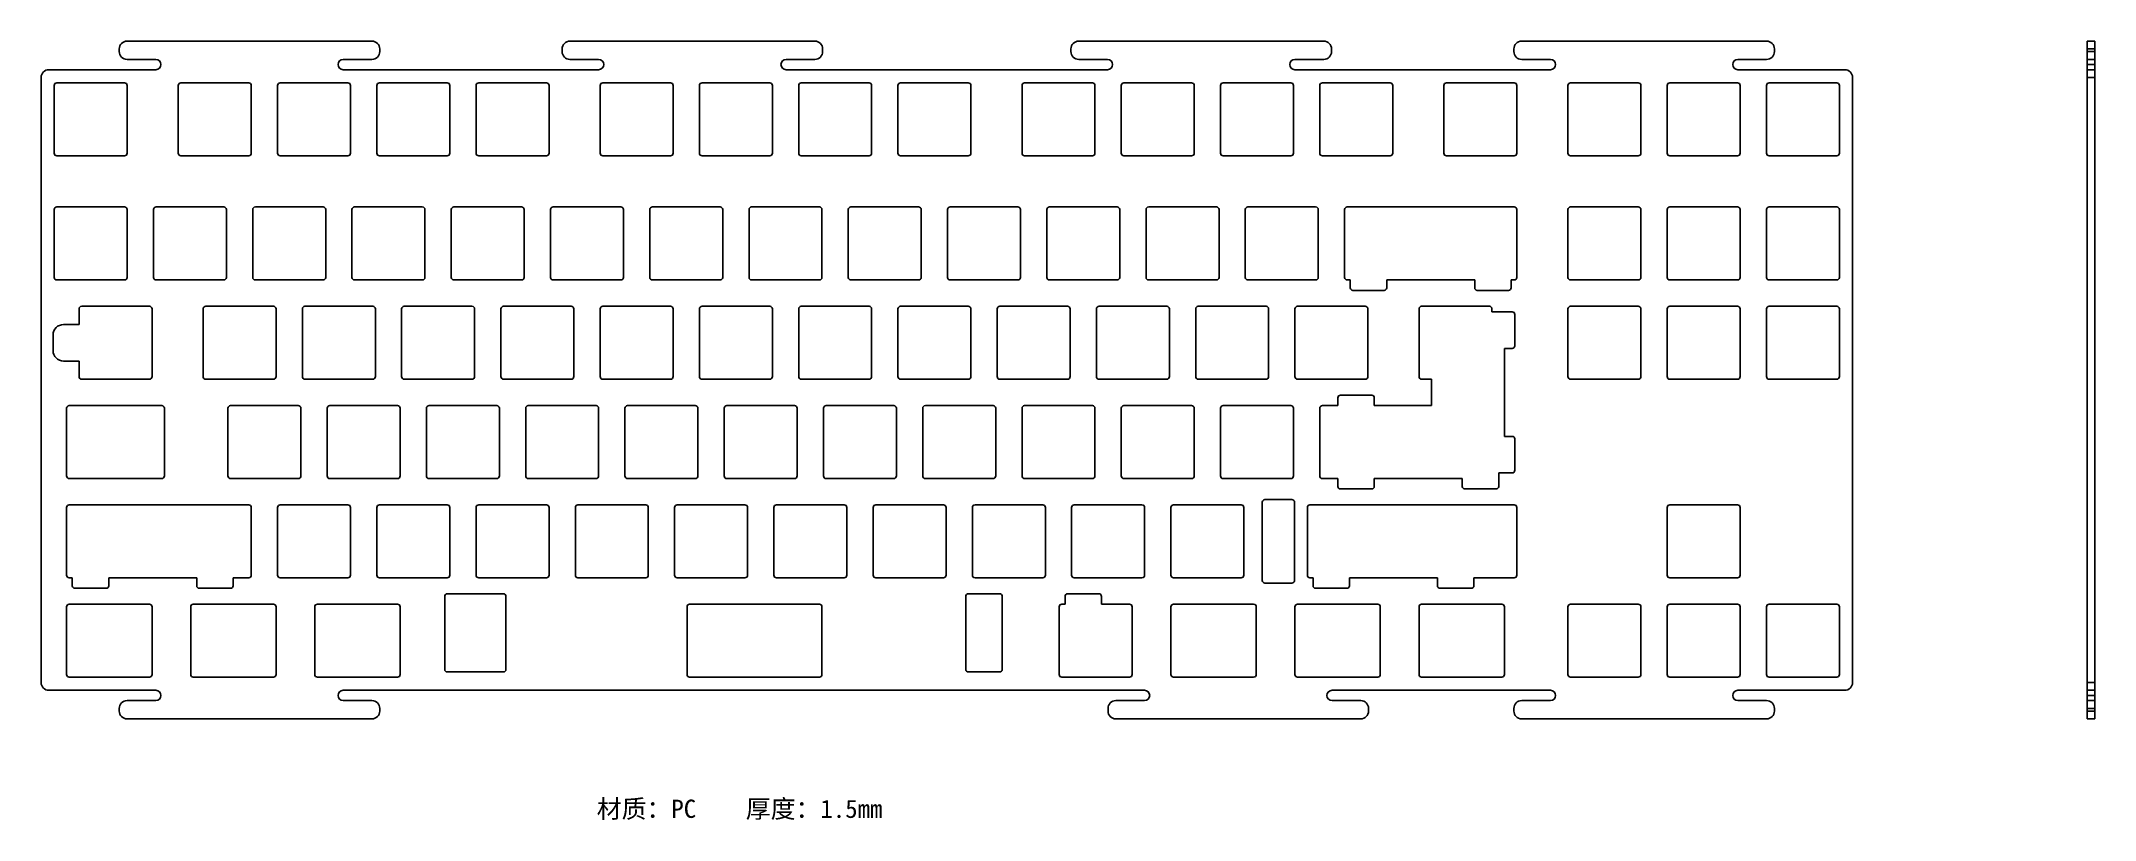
# Model space of a CAD drawing. Header units: millimetres. Extents: x 295 to 689, y 436 to 586.
import ezdxf

# ---------------------------------------------------------------- set-up
doc = ezdxf.new("R2010")
doc.units = ezdxf.units.MM

msp = doc.modelspace()

# ---------------------------------------------------------------- linework, layer by layer
at = {"color": 7, "linetype": 'Continuous', "lineweight": 25}
for p, q in [((310.04, 584.21), (310.04, 583.71)), ((358.54, 585.71), (311.54, 585.71)), ((360.04, 583.71), (360.04, 584.21)), ((395.04, 584.21), (395.04, 583.71)), ((443.54, 585.71), (396.54, 585.71)), ((445.04, 583.71), (445.04, 584.21)), ((492.7, 584.21), (492.7, 583.71)), ((541.2, 585.71), (494.2, 585.71)), ((542.7, 583.71), (542.7, 584.21)), ((577.7, 584.21), (577.7, 583.71)), ((626.2, 585.71), (579.2, 585.71)), ((627.7, 583.71), (627.7, 584.21)), ((687.72, 585.71), (689.22, 585.71)), ((687.72, 584.21), (687.72, 585.71)), ((689.22, 584.21), (687.72, 584.21)), ((687.72, 583.71), (687.72, 584.21)), ((687.72, 583.71), (689.22, 583.71)), ((687.72, 582.21), (687.72, 583.71)), ((689.22, 585.71), (689.22, 584.21)), ((689.22, 583.71), (689.22, 584.21)), ((689.22, 583.71), (689.22, 582.21)), ((317.05, 580.23), (296.54, 580.23)), ((317.05, 582.21), (311.54, 582.21)), ((358.54, 582.21), (353.03, 582.21)), ((402.05, 580.23), (353.03, 580.23)), ((402.05, 582.21), (396.54, 582.21)), ((443.54, 582.21), (438.03, 582.21)), ((499.71, 580.23), (438.03, 580.23)), ((499.71, 582.21), (494.2, 582.21)), ((541.2, 582.21), (535.69, 582.21)), ((584.71, 580.23), (535.69, 580.23)), ((584.71, 582.21), (579.2, 582.21)), ((626.2, 582.21), (620.69, 582.21)), ((641.2, 580.23), (620.69, 580.23)), ((689.22, 582.21), (687.72, 582.21)), ((687.72, 581.22), (687.72, 582.21)), ((689.22, 581.22), (687.72, 581.22)), ((687.72, 580.23), (687.72, 581.22)), ((687.72, 580.23), (689.22, 580.23)), ((687.72, 578.73), (687.72, 580.23)), ((689.22, 582.21), (689.22, 581.22)), ((689.22, 581.22), (689.22, 580.23)), ((689.22, 580.23), (689.22, 578.73)), ((295.04, 578.73), (295.04, 462.67)), ((297.56, 577.21), (297.56, 564.21)), ((311.06, 577.71), (298.06, 577.71)), ((311.56, 564.21), (311.56, 577.21)), ((321.38, 577.21), (321.38, 564.21)), ((334.88, 577.71), (321.88, 577.71)), ((335.38, 564.21), (335.38, 577.21)), ((340.43, 577.21), (340.43, 564.21)), ((353.93, 577.71), (340.93, 577.71)), ((354.43, 564.21), (354.43, 577.21)), ((359.48, 577.21), (359.48, 564.21)), ((372.98, 577.71), (359.98, 577.71)), ((373.48, 564.21), (373.48, 577.21)), ((378.53, 577.21), (378.53, 564.21)), ((392.03, 577.71), (379.03, 577.71)), ((392.53, 564.21), (392.53, 577.21)), ((402.34, 577.21), (402.34, 564.21)), ((415.84, 577.71), (402.84, 577.71)), ((416.34, 564.21), (416.34, 577.21)), ((421.39, 577.21), (421.39, 564.21)), ((434.89, 577.71), (421.89, 577.71)), ((435.39, 564.21), (435.39, 577.21)), ((440.44, 577.21), (440.44, 564.21)), ((453.94, 577.71), (440.94, 577.71)), ((454.44, 564.21), (454.44, 577.21)), ((459.49, 577.21), (459.49, 564.21)), ((472.99, 577.71), (459.99, 577.71)), ((473.49, 564.21), (473.49, 577.21)), ((483.3, 577.21), (483.3, 564.21)), ((496.8, 577.71), (483.8, 577.71)), ((497.3, 564.21), (497.3, 577.21)), ((502.35, 577.21), (502.35, 564.21)), ((515.85, 577.71), (502.85, 577.71)), ((516.35, 564.21), (516.35, 577.21)), ((521.4, 577.21), (521.4, 564.21)), ((534.9, 577.71), (521.9, 577.71)), ((535.4, 564.21), (535.4, 577.21)), ((540.45, 577.21), (540.45, 564.21)), ((553.95, 577.71), (540.95, 577.71)), ((554.45, 564.21), (554.45, 577.21)), ((564.26, 577.21), (564.26, 564.21)), ((577.76, 577.71), (564.76, 577.71)), ((578.26, 564.21), (578.26, 577.21)), ((588.08, 577.21), (588.08, 564.21)), ((601.58, 577.71), (588.58, 577.71)), ((602.08, 564.21), (602.08, 577.21)), ((607.13, 577.21), (607.13, 564.21)), ((620.63, 577.71), (607.63, 577.71)), ((621.13, 564.21), (621.13, 577.21)), ((626.18, 577.21), (626.18, 564.21)), ((639.68, 577.71), (626.68, 577.71)), ((640.18, 564.21), (640.18, 577.21)), ((642.7, 462.67), (642.7, 578.73)), ((689.22, 578.73), (687.72, 578.73)), ((687.72, 462.67), (687.72, 578.73)), ((689.22, 462.67), (689.22, 578.73)), ((298.06, 563.71), (311.06, 563.71)), ((321.88, 563.71), (334.88, 563.71)), ((340.93, 563.71), (353.93, 563.71)), ((359.98, 563.71), (372.98, 563.71)), ((379.03, 563.71), (392.03, 563.71)), ((402.84, 563.71), (415.84, 563.71)), ((421.89, 563.71), (434.89, 563.71)), ((440.94, 563.71), (453.94, 563.71)), ((459.99, 563.71), (472.99, 563.71)), ((483.8, 563.71), (496.8, 563.71)), ((502.85, 563.71), (515.85, 563.71)), ((521.9, 563.71), (534.9, 563.71)), ((540.95, 563.71), (553.95, 563.71)), ((564.76, 563.71), (577.76, 563.71)), ((588.58, 563.71), (601.58, 563.71)), ((607.63, 563.71), (620.63, 563.71)), ((626.68, 563.71), (639.68, 563.71)), ((297.56, 553.39), (297.56, 540.39)), ((311.06, 553.89), (298.06, 553.89)), ((311.56, 540.39), (311.56, 553.39)), ((316.61, 553.39), (316.61, 540.39)), ((330.11, 553.89), (317.11, 553.89)), ((330.61, 540.39), (330.61, 553.39)), ((335.66, 553.39), (335.66, 540.39)), ((349.16, 553.89), (336.16, 553.89)), ((349.66, 540.39), (349.66, 553.39)), ((354.71, 553.39), (354.71, 540.39)), ((368.21, 553.89), (355.21, 553.89)), ((368.71, 540.39), (368.71, 553.39)), ((373.76, 553.39), (373.76, 540.39)), ((387.26, 553.89), (374.26, 553.89)), ((387.76, 540.39), (387.76, 553.39)), ((392.81, 553.39), (392.81, 540.39)), ((406.31, 553.89), (393.31, 553.89)), ((406.81, 540.39), (406.81, 553.39)), ((411.86, 553.39), (411.86, 540.39)), ((425.36, 553.89), (412.36, 553.89)), ((425.86, 540.39), (425.86, 553.39)), ((430.91, 553.39), (430.91, 540.39)), ((444.41, 553.89), (431.41, 553.89)), ((444.91, 540.39), (444.91, 553.39)), ((449.96, 553.39), (449.96, 540.39)), ((463.46, 553.89), (450.46, 553.89)), ((463.96, 540.39), (463.96, 553.39)), ((469.01, 553.39), (469.01, 540.39)), ((482.51, 553.89), (469.51, 553.89)), ((483.01, 540.39), (483.01, 553.39)), ((488.06, 553.39), (488.06, 540.39)), ((501.56, 553.89), (488.56, 553.89)), ((502.06, 540.39), (502.06, 553.39)), ((507.11, 553.39), (507.11, 540.39)), ((520.61, 553.89), (507.61, 553.89)), ((521.11, 540.39), (521.11, 553.39)), ((526.16, 553.39), (526.16, 540.39)), ((539.66, 553.89), (526.66, 553.89)), ((540.16, 540.39), (540.16, 553.39)), ((545.21, 553.39), (545.21, 540.39)), ((577.76, 553.89), (545.71, 553.89)), ((578.26, 540.39), (578.26, 553.39)), ((588.08, 553.39), (588.08, 540.39)), ((601.58, 553.89), (588.58, 553.89)), ((602.08, 540.39), (602.08, 553.39)), ((607.13, 553.39), (607.13, 540.39)), ((620.63, 553.89), (607.63, 553.89)), ((621.13, 540.39), (621.13, 553.39)), ((626.18, 553.39), (626.18, 540.39)), ((639.68, 553.89), (626.68, 553.89)), ((640.18, 540.39), (640.18, 553.39)), ((298.06, 539.89), (311.06, 539.89)), ((317.11, 539.89), (330.11, 539.89)), ((336.16, 539.89), (349.16, 539.89)), ((355.21, 539.89), (368.21, 539.89)), ((374.26, 539.89), (387.26, 539.89)), ((393.31, 539.89), (406.31, 539.89)), ((412.36, 539.89), (425.36, 539.89)), ((431.41, 539.89), (444.41, 539.89)), ((450.46, 539.89), (463.46, 539.89)), ((469.51, 539.89), (482.51, 539.89)), ((488.56, 539.89), (501.56, 539.89)), ((507.61, 539.89), (520.61, 539.89)), ((526.66, 539.89), (539.66, 539.89)), ((545.71, 539.89), (546.3, 539.89)), ((546.3, 539.89), (546.3, 538.39)), ((546.8, 537.89), (552.8, 537.89)), ((553.3, 538.39), (553.3, 539.89)), ((553.3, 539.89), (570.18, 539.89)), ((570.18, 539.89), (570.18, 538.39)), ((570.68, 537.89), (576.68, 537.89)), ((577.18, 538.39), (577.18, 539.89)), ((577.18, 539.89), (577.76, 539.89)), ((588.58, 539.89), (601.58, 539.89)), ((607.63, 539.89), (620.63, 539.89)), ((626.68, 539.89), (639.68, 539.89)), ((302.33, 534.34), (302.33, 531.34)), ((315.83, 534.84), (302.83, 534.84)), ((316.33, 521.34), (316.33, 534.34)), ((326.14, 534.34), (326.14, 521.34)), ((339.64, 534.84), (326.64, 534.84)), ((340.14, 521.34), (340.14, 534.34)), ((345.19, 534.34), (345.19, 521.34)), ((358.69, 534.84), (345.69, 534.84)), ((359.19, 521.34), (359.19, 534.34)), ((364.24, 534.34), (364.24, 521.34)), ((377.74, 534.84), (364.74, 534.84)), ((378.24, 521.34), (378.24, 534.34)), ((383.29, 534.34), (383.29, 521.34)), ((396.79, 534.84), (383.79, 534.84)), ((397.29, 521.34), (397.29, 534.34)), ((402.34, 534.34), (402.34, 521.34)), ((415.84, 534.84), (402.84, 534.84)), ((416.34, 521.34), (416.34, 534.34)), ((421.39, 534.34), (421.39, 521.34)), ((434.89, 534.84), (421.89, 534.84)), ((435.39, 521.34), (435.39, 534.34)), ((440.44, 534.34), (440.44, 521.34)), ((453.94, 534.84), (440.94, 534.84)), ((454.44, 521.34), (454.44, 534.34)), ((459.49, 534.34), (459.49, 521.34)), ((472.99, 534.84), (459.99, 534.84)), ((473.49, 521.34), (473.49, 534.34)), ((478.54, 534.34), (478.54, 521.34)), ((492.04, 534.84), (479.04, 534.84)), ((492.54, 521.34), (492.54, 534.34)), ((497.59, 534.34), (497.59, 521.34)), ((511.09, 534.84), (498.09, 534.84)), ((511.59, 521.34), (511.59, 534.34)), ((516.64, 534.34), (516.64, 521.34)), ((530.14, 534.84), (517.14, 534.84)), ((530.64, 521.34), (530.64, 534.34)), ((535.69, 534.34), (535.69, 521.34)), ((549.19, 534.84), (536.19, 534.84)), ((549.69, 521.34), (549.69, 534.34)), ((559.5, 534.34), (559.5, 521.34)), ((573, 534.84), (560, 534.84)), ((573.5, 533.76), (573.5, 534.34)), ((577.38, 533.76), (573.5, 533.76)), ((577.88, 527.26), (577.88, 533.26)), ((588.08, 534.34), (588.08, 521.34)), ((601.58, 534.84), (588.58, 534.84)), ((602.08, 521.34), (602.08, 534.34)), ((607.13, 534.34), (607.13, 521.34)), ((620.63, 534.84), (607.63, 534.84)), ((621.13, 521.34), (621.13, 534.34)), ((626.18, 534.34), (626.18, 521.34)), ((639.68, 534.84), (626.68, 534.84)), ((640.18, 521.34), (640.18, 534.34)), ((297.33, 529.34), (297.33, 526.34)), ((302.33, 531.34), (299.33, 531.34)), ((299.33, 524.34), (302.33, 524.34)), ((302.33, 524.34), (302.33, 521.34)), ((575.88, 509.88), (575.88, 526.76)), ((575.88, 526.76), (577.38, 526.76)), ((302.83, 520.84), (315.83, 520.84)), ((326.64, 520.84), (339.64, 520.84)), ((345.69, 520.84), (358.69, 520.84)), ((364.74, 520.84), (377.74, 520.84)), ((383.79, 520.84), (396.79, 520.84)), ((402.84, 520.84), (415.84, 520.84)), ((421.89, 520.84), (434.89, 520.84)), ((440.94, 520.84), (453.94, 520.84)), ((459.99, 520.84), (472.99, 520.84)), ((479.04, 520.84), (492.04, 520.84)), ((498.09, 520.84), (511.09, 520.84)), ((517.14, 520.84), (530.14, 520.84)), ((536.19, 520.84), (549.19, 520.84)), ((560, 520.84), (561.88, 520.84)), ((561.88, 520.84), (561.88, 515.79)), ((588.58, 520.84), (601.58, 520.84)), ((607.63, 520.84), (620.63, 520.84)), ((626.68, 520.84), (639.68, 520.84)), ((543.92, 517.29), (543.92, 515.79)), ((550.42, 517.79), (544.42, 517.79)), ((550.92, 515.79), (550.92, 517.29)), ((299.94, 515.29), (299.94, 502.29)), ((318.21, 515.79), (300.44, 515.79)), ((318.71, 502.29), (318.71, 515.29)), ((330.9, 515.29), (330.9, 502.29)), ((344.4, 515.79), (331.4, 515.79)), ((344.9, 502.29), (344.9, 515.29)), ((349.95, 515.29), (349.95, 502.29)), ((363.45, 515.79), (350.45, 515.79)), ((363.95, 502.29), (363.95, 515.29)), ((369, 515.29), (369, 502.29)), ((382.5, 515.79), (369.5, 515.79)), ((383, 502.29), (383, 515.29)), ((388.05, 515.29), (388.05, 502.29)), ((401.55, 515.79), (388.55, 515.79)), ((402.05, 502.29), (402.05, 515.29)), ((407.1, 515.29), (407.1, 502.29)), ((420.6, 515.79), (407.6, 515.79)), ((421.1, 502.29), (421.1, 515.29)), ((426.15, 515.29), (426.15, 502.29)), ((439.65, 515.79), (426.65, 515.79)), ((440.15, 502.29), (440.15, 515.29)), ((445.2, 515.29), (445.2, 502.29)), ((458.7, 515.79), (445.7, 515.79)), ((459.2, 502.29), (459.2, 515.29)), ((464.25, 515.29), (464.25, 502.29)), ((477.75, 515.79), (464.75, 515.79)), ((478.25, 502.29), (478.25, 515.29)), ((483.3, 515.29), (483.3, 502.29)), ((496.8, 515.79), (483.8, 515.79)), ((497.3, 502.29), (497.3, 515.29)), ((502.35, 515.29), (502.35, 502.29)), ((515.85, 515.79), (502.85, 515.79)), ((516.35, 502.29), (516.35, 515.29)), ((521.4, 515.29), (521.4, 502.29)), ((534.9, 515.79), (521.9, 515.79)), ((535.4, 502.29), (535.4, 515.29)), ((540.45, 515.29), (540.45, 502.29)), ((543.92, 515.79), (540.95, 515.79)), ((561.88, 515.79), (550.92, 515.79)), ((575.88, 509.88), (577.38, 509.88)), ((577.88, 503.38), (577.88, 509.38)), ((300.44, 501.79), (318.21, 501.79)), ((331.4, 501.79), (344.4, 501.79)), ((350.45, 501.79), (363.45, 501.79)), ((369.5, 501.79), (382.5, 501.79)), ((388.55, 501.79), (401.55, 501.79)), ((407.6, 501.79), (420.6, 501.79)), ((426.65, 501.79), (439.65, 501.79)), ((445.7, 501.79), (458.7, 501.79)), ((464.75, 501.79), (477.75, 501.79)), ((483.8, 501.79), (496.8, 501.79)), ((502.85, 501.79), (515.85, 501.79)), ((521.9, 501.79), (534.9, 501.79)), ((540.95, 501.79), (543.92, 501.79)), ((543.92, 501.79), (543.92, 500.29)), ((550.92, 500.29), (550.92, 501.79)), ((550.92, 501.79), (567.8, 501.79)), ((567.8, 501.79), (567.8, 500.29)), ((574.8, 500.29), (574.8, 502.88)), ((574.8, 502.88), (577.38, 502.88)), ((334.88, 496.74), (300.44, 496.74)), ((353.93, 496.74), (340.93, 496.74)), ((372.98, 496.74), (359.98, 496.74)), ((392.03, 496.74), (379.03, 496.74)), ((411.08, 496.74), (398.08, 496.74)), ((430.13, 496.74), (417.13, 496.74)), ((449.18, 496.74), (436.18, 496.74)), ((468.23, 496.74), (455.23, 496.74)), ((487.28, 496.74), (474.28, 496.74)), ((506.33, 496.74), (493.33, 496.74)), ((525.38, 496.74), (512.38, 496.74)), ((529.42, 497.24), (529.42, 482.24)), ((535.11, 497.74), (529.92, 497.74)), ((535.61, 482.24), (535.61, 497.24)), ((577.76, 496.74), (538.57, 496.74)), ((544.42, 499.79), (550.42, 499.79)), ((568.3, 499.79), (574.3, 499.79)), ((620.63, 496.74), (607.63, 496.74)), ((299.94, 496.24), (299.94, 483.24)), ((335.38, 483.24), (335.38, 496.24)), ((340.43, 496.24), (340.43, 483.24)), ((354.43, 483.24), (354.43, 496.24)), ((359.48, 496.24), (359.48, 483.24)), ((373.48, 483.24), (373.48, 496.24)), ((378.53, 496.24), (378.53, 483.24)), ((392.53, 483.24), (392.53, 496.24)), ((397.58, 496.24), (397.58, 483.24)), ((411.58, 483.24), (411.58, 496.24)), ((416.63, 496.24), (416.63, 483.24)), ((430.63, 483.24), (430.63, 496.24)), ((435.68, 496.24), (435.68, 483.24)), ((449.68, 483.24), (449.68, 496.24)), ((454.73, 496.24), (454.73, 483.24)), ((468.73, 483.24), (468.73, 496.24)), ((473.78, 496.24), (473.78, 483.24)), ((487.78, 483.24), (487.78, 496.24)), ((492.83, 496.24), (492.83, 483.24)), ((506.83, 483.24), (506.83, 496.24)), ((511.88, 496.24), (511.88, 483.24)), ((525.88, 483.24), (525.88, 496.24)), ((538.07, 496.24), (538.07, 483.24)), ((578.26, 496.24), (578.26, 483.24)), ((607.13, 496.24), (607.13, 483.24)), ((621.13, 483.24), (621.13, 496.24)), ((300.44, 482.74), (301.03, 482.74)), ((301.03, 482.74), (301.03, 481.24)), ((308.03, 481.24), (308.03, 482.74)), ((308.03, 482.74), (324.91, 482.74)), ((324.91, 482.74), (324.91, 481.24)), ((331.91, 481.24), (331.91, 482.74)), ((331.91, 482.74), (334.88, 482.74)), ((340.93, 482.74), (353.93, 482.74)), ((359.98, 482.74), (372.98, 482.74)), ((379.03, 482.74), (392.03, 482.74)), ((398.08, 482.74), (411.08, 482.74)), ((417.13, 482.74), (430.13, 482.74)), ((436.18, 482.74), (449.18, 482.74)), ((455.23, 482.74), (468.23, 482.74)), ((474.28, 482.74), (487.28, 482.74)), ((493.33, 482.74), (506.33, 482.74)), ((512.38, 482.74), (525.38, 482.74)), ((529.92, 481.74), (535.11, 481.74)), ((538.57, 482.74), (539.16, 482.74)), ((539.16, 482.74), (539.16, 481.24)), ((546.16, 481.24), (546.16, 482.74)), ((546.16, 482.74), (563.03, 482.74)), ((563.03, 482.74), (563.03, 481.24)), ((570.03, 481.24), (570.03, 482.74)), ((570.03, 482.74), (577.76, 482.74)), ((607.63, 482.74), (620.63, 482.74)), ((299.94, 477.19), (299.94, 464.19)), ((315.83, 477.69), (300.44, 477.69)), ((301.53, 480.74), (307.53, 480.74)), ((316.33, 464.19), (316.33, 477.19)), ((323.76, 477.19), (323.76, 464.19)), ((339.64, 477.69), (324.26, 477.69)), ((325.41, 480.74), (331.41, 480.74)), ((340.14, 464.19), (340.14, 477.19)), ((347.57, 477.19), (347.57, 464.19)), ((363.45, 477.69), (348.07, 477.69)), ((363.95, 464.19), (363.95, 477.19)), ((372.51, 465.19), (372.51, 479.19)), ((383.76, 479.69), (373.01, 479.69)), ((384.26, 465.19), (384.26, 479.19)), ((419.01, 477.19), (419.01, 464.19)), ((444.41, 477.69), (419.51, 477.69)), ((444.91, 464.19), (444.91, 477.19)), ((472.51, 465.19), (472.51, 479.19)), ((479.01, 479.69), (473.01, 479.69)), ((479.51, 465.19), (479.51, 479.19)), ((490.44, 477.19), (490.44, 464.19)), ((490.94, 477.69), (491.56, 477.69)), ((491.56, 479.19), (491.56, 477.69)), ((498.06, 479.69), (492.06, 479.69)), ((498.56, 477.69), (498.56, 479.19)), ((498.56, 477.69), (503.94, 477.69)), ((504.44, 477.19), (504.44, 464.19)), ((511.88, 477.19), (511.88, 464.19)), ((527.76, 477.69), (512.38, 477.69)), ((528.26, 477.19), (528.26, 464.19)), ((535.69, 477.19), (535.69, 464.19)), ((551.57, 477.69), (536.19, 477.69)), ((539.66, 480.74), (545.66, 480.74)), ((552.07, 477.19), (552.07, 464.19)), ((559.5, 477.19), (559.5, 464.19)), ((575.38, 477.69), (560, 477.69)), ((563.53, 480.74), (569.53, 480.74)), ((575.88, 477.19), (575.88, 464.19)), ((588.08, 477.19), (588.08, 464.19)), ((601.58, 477.69), (588.58, 477.69)), ((602.08, 464.19), (602.08, 477.19)), ((607.13, 477.19), (607.13, 464.19)), ((620.63, 477.69), (607.63, 477.69)), ((621.13, 464.19), (621.13, 477.19)), ((626.18, 477.19), (626.18, 464.19)), ((639.68, 477.69), (626.68, 477.69)), ((640.18, 464.19), (640.18, 477.19)), ((300.44, 463.69), (315.83, 463.69)), ((324.26, 463.69), (339.64, 463.69)), ((348.07, 463.69), (363.45, 463.69)), ((373.01, 464.69), (383.76, 464.69)), ((419.51, 463.69), (444.41, 463.69)), ((479.01, 464.69), (473.01, 464.69)), ((490.94, 463.69), (503.94, 463.69)), ((512.38, 463.69), (527.76, 463.69)), ((536.19, 463.69), (551.57, 463.69)), ((560, 463.69), (575.38, 463.69)), ((588.58, 463.69), (601.58, 463.69)), ((607.63, 463.69), (620.63, 463.69)), ((626.68, 463.69), (639.68, 463.69)), ((687.72, 462.67), (689.22, 462.67)), ((687.72, 461.17), (687.72, 462.67)), ((689.22, 462.67), (689.22, 461.17)), ((296.54, 461.17), (317.05, 461.17)), ((310.04, 457.69), (310.04, 457.19)), ((311.54, 459.19), (317.05, 459.19)), ((353.03, 461.17), (506.82, 461.17)), ((353.03, 459.19), (358.54, 459.19)), ((360.04, 457.19), (360.04, 457.69)), ((499.81, 457.69), (499.81, 457.19)), ((501.31, 459.19), (506.82, 459.19)), ((542.8, 461.17), (584.71, 461.17)), ((542.8, 459.19), (548.31, 459.19)), ((549.81, 457.19), (549.81, 457.69)), ((577.7, 457.69), (577.7, 457.19)), ((579.2, 459.19), (584.71, 459.19)), ((620.69, 461.17), (641.2, 461.17)), ((620.69, 459.19), (626.2, 459.19)), ((627.7, 457.19), (627.7, 457.69)), ((689.22, 461.17), (687.72, 461.17)), ((687.72, 460.18), (687.72, 461.17)), ((689.22, 460.18), (687.72, 460.18)), ((687.72, 459.19), (687.72, 460.18)), ((687.72, 459.19), (689.22, 459.19)), ((687.72, 457.69), (687.72, 459.19)), ((689.22, 457.69), (687.72, 457.69)), ((687.72, 457.19), (687.72, 457.69)), ((689.22, 461.17), (689.22, 460.18)), ((689.22, 460.18), (689.22, 459.19)), ((689.22, 459.19), (689.22, 457.69)), ((689.22, 457.19), (689.22, 457.69)), ((311.54, 455.69), (358.54, 455.69)), ((501.31, 455.69), (548.31, 455.69)), ((579.2, 455.69), (626.2, 455.69)), ((687.72, 457.19), (689.22, 457.19)), ((687.72, 455.69), (687.72, 457.19)), ((689.22, 455.69), (687.72, 455.69)), ((689.22, 457.19), (689.22, 455.69))]:
    msp.add_line(p, q, dxfattribs=at)
for centre, radius, start, end in [((311.54, 584.21), 1.5, 90, 180), ((311.54, 583.71), 1.5, 180, 270), ((358.54, 584.21), 1.5, 0, 90), ((358.54, 583.71), 1.5, 270, 0), ((396.54, 584.21), 1.5, 90, 180), ((396.54, 583.71), 1.5, 180, 270), ((443.54, 584.21), 1.5, 0, 90), ((443.54, 583.71), 1.5, 270, 0), ((494.2, 584.21), 1.5, 90, 180), ((494.2, 583.71), 1.5, 180, 270), ((541.2, 584.21), 1.5, 0, 90), ((541.2, 583.71), 1.5, 270, 0), ((579.2, 584.21), 1.5, 90, 180), ((579.2, 583.71), 1.5, 180, 270), ((626.2, 584.21), 1.5, 0, 90), ((626.2, 583.71), 1.5, 270, 0), ((296.54, 578.73), 1.5, 90, 180), ((317.05, 581.22), 0.99, 0, 90), ((317.05, 581.22), 0.99, 270, 0), ((353.03, 581.22), 0.99, 90, 180), ((353.03, 581.22), 0.99, 180, 270), ((402.05, 581.22), 0.99, 0, 90), ((402.05, 581.22), 0.99, 270, 0), ((438.03, 581.22), 0.99, 90, 180), ((438.03, 581.22), 0.99, 180, 270), ((499.71, 581.22), 0.99, 0, 90), ((499.71, 581.22), 0.99, 270, 0), ((535.69, 581.22), 0.99, 90, 180), ((535.69, 581.22), 0.99, 180, 270), ((584.71, 581.22), 0.99, 0, 90), ((584.71, 581.22), 0.99, 270, 0), ((620.69, 581.22), 0.99, 90, 180), ((620.69, 581.22), 0.99, 180, 270), ((641.2, 578.73), 1.5, 0, 90), ((298.06, 577.21), 0.5, 90, 180), ((311.06, 577.21), 0.5, 0, 90), ((321.88, 577.21), 0.5, 90, 180), ((334.88, 577.21), 0.5, 0, 90), ((340.93, 577.21), 0.5, 90, 180), ((353.93, 577.21), 0.5, 0, 90), ((359.98, 577.21), 0.5, 90, 180), ((372.98, 577.21), 0.5, 0, 90), ((379.03, 577.21), 0.5, 90, 180), ((392.03, 577.21), 0.5, 0, 90), ((402.84, 577.21), 0.5, 90, 180), ((415.84, 577.21), 0.5, 0, 90), ((421.89, 577.21), 0.5, 90, 180), ((434.89, 577.21), 0.5, 0, 90), ((440.94, 577.21), 0.5, 90, 180), ((453.94, 577.21), 0.5, 0, 90), ((459.99, 577.21), 0.5, 90, 180), ((472.99, 577.21), 0.5, 0, 90), ((483.8, 577.21), 0.5, 90, 180), ((496.8, 577.21), 0.5, 0, 90), ((502.85, 577.21), 0.5, 90, 180), ((515.85, 577.21), 0.5, 0, 90), ((521.9, 577.21), 0.5, 90, 180), ((534.9, 577.21), 0.5, 0, 90), ((540.95, 577.21), 0.5, 90, 180), ((553.95, 577.21), 0.5, 0, 90), ((564.76, 577.21), 0.5, 90, 180), ((577.76, 577.21), 0.5, 0, 90), ((588.58, 577.21), 0.5, 90, 180), ((601.58, 577.21), 0.5, 0, 90), ((607.63, 577.21), 0.5, 90, 180), ((620.63, 577.21), 0.5, 0, 90), ((626.68, 577.21), 0.5, 90, 180), ((639.68, 577.21), 0.5, 0, 90), ((298.06, 564.21), 0.5, 180, 270), ((311.06, 564.21), 0.5, 270, 0), ((321.88, 564.21), 0.5, 180, 270), ((334.88, 564.21), 0.5, 270, 0), ((340.93, 564.21), 0.5, 180, 270), ((353.93, 564.21), 0.5, 270, 0), ((359.98, 564.21), 0.5, 180, 270), ((372.98, 564.21), 0.5, 270, 0), ((379.03, 564.21), 0.5, 180, 270), ((392.03, 564.21), 0.5, 270, 0), ((402.84, 564.21), 0.5, 180, 270), ((415.84, 564.21), 0.5, 270, 0), ((421.89, 564.21), 0.5, 180, 270), ((434.89, 564.21), 0.5, 270, 0), ((440.94, 564.21), 0.5, 180, 270), ((453.94, 564.21), 0.5, 270, 0), ((459.99, 564.21), 0.5, 180, 270), ((472.99, 564.21), 0.5, 270, 0), ((483.8, 564.21), 0.5, 180, 270), ((496.8, 564.21), 0.5, 270, 0), ((502.85, 564.21), 0.5, 180, 270), ((515.85, 564.21), 0.5, 270, 0), ((521.9, 564.21), 0.5, 180, 270), ((534.9, 564.21), 0.5, 270, 0), ((540.95, 564.21), 0.5, 180, 270), ((553.95, 564.21), 0.5, 270, 0), ((564.76, 564.21), 0.5, 180, 270), ((577.76, 564.21), 0.5, 270, 0), ((588.58, 564.21), 0.5, 180, 270), ((601.58, 564.21), 0.5, 270, 0), ((607.63, 564.21), 0.5, 180, 270), ((620.63, 564.21), 0.5, 270, 0), ((626.68, 564.21), 0.5, 180, 270), ((639.68, 564.21), 0.5, 270, 0), ((298.06, 553.39), 0.5, 90, 180), ((311.06, 553.39), 0.5, 0, 90), ((317.11, 553.39), 0.5, 90, 180), ((330.11, 553.39), 0.5, 0, 90), ((336.16, 553.39), 0.5, 90, 180), ((349.16, 553.39), 0.5, 0, 90), ((355.21, 553.39), 0.5, 90, 180), ((368.21, 553.39), 0.5, 0, 90), ((374.26, 553.39), 0.5, 90, 180), ((387.26, 553.39), 0.5, 0, 90), ((393.31, 553.39), 0.5, 90, 180), ((406.31, 553.39), 0.5, 0, 90), ((412.36, 553.39), 0.5, 90, 180), ((425.36, 553.39), 0.5, 0, 90), ((431.41, 553.39), 0.5, 90, 180), ((444.41, 553.39), 0.5, 0, 90), ((450.46, 553.39), 0.5, 90, 180), ((463.46, 553.39), 0.5, 0, 90), ((469.51, 553.39), 0.5, 90, 180), ((482.51, 553.39), 0.5, 0, 90), ((488.56, 553.39), 0.5, 90, 180), ((501.56, 553.39), 0.5, 0, 90), ((507.61, 553.39), 0.5, 90, 180), ((520.61, 553.39), 0.5, 0, 90), ((526.66, 553.39), 0.5, 90, 180), ((539.66, 553.39), 0.5, 0, 90), ((545.71, 553.39), 0.5, 90, 180), ((577.76, 553.39), 0.5, 0, 90), ((588.58, 553.39), 0.5, 90, 180), ((601.58, 553.39), 0.5, 0, 90), ((607.63, 553.39), 0.5, 90, 180), ((620.63, 553.39), 0.5, 0, 90), ((626.68, 553.39), 0.5, 90, 180), ((639.68, 553.39), 0.5, 0, 90), ((298.06, 540.39), 0.5, 180, 270), ((311.06, 540.39), 0.5, 270, 0), ((317.11, 540.39), 0.5, 180, 270), ((330.11, 540.39), 0.5, 270, 0), ((336.16, 540.39), 0.5, 180, 270), ((349.16, 540.39), 0.5, 270, 0), ((355.21, 540.39), 0.5, 180, 270), ((368.21, 540.39), 0.5, 270, 0), ((374.26, 540.39), 0.5, 180, 270), ((387.26, 540.39), 0.5, 270, 0), ((393.31, 540.39), 0.5, 180, 270), ((406.31, 540.39), 0.5, 270, 0), ((412.36, 540.39), 0.5, 180, 270), ((425.36, 540.39), 0.5, 270, 0), ((431.41, 540.39), 0.5, 180, 270), ((444.41, 540.39), 0.5, 270, 0), ((450.46, 540.39), 0.5, 180, 270), ((463.46, 540.39), 0.5, 270, 0), ((469.51, 540.39), 0.5, 180, 270), ((482.51, 540.39), 0.5, 270, 0), ((488.56, 540.39), 0.5, 180, 270), ((501.56, 540.39), 0.5, 270, 0), ((507.61, 540.39), 0.5, 180, 270), ((520.61, 540.39), 0.5, 270, 0), ((526.66, 540.39), 0.5, 180, 270), ((539.66, 540.39), 0.5, 270, 0), ((545.71, 540.39), 0.5, 180, 270), ((577.76, 540.39), 0.5, 270, 0), ((588.58, 540.39), 0.5, 180, 270), ((601.58, 540.39), 0.5, 270, 0), ((607.63, 540.39), 0.5, 180, 270), ((620.63, 540.39), 0.5, 270, 0), ((626.68, 540.39), 0.5, 180, 270), ((639.68, 540.39), 0.5, 270, 0), ((546.8, 538.39), 0.5, 180, 270), ((552.8, 538.39), 0.5, 270, 0), ((570.68, 538.39), 0.5, 180, 270), ((576.68, 538.39), 0.5, 270, 0), ((302.83, 534.34), 0.5, 90, 180), ((315.83, 534.34), 0.5, 0, 90), ((326.64, 534.34), 0.5, 90, 180), ((339.64, 534.34), 0.5, 0, 90), ((345.69, 534.34), 0.5, 90, 180), ((358.69, 534.34), 0.5, 0, 90), ((364.74, 534.34), 0.5, 90, 180), ((377.74, 534.34), 0.5, 0, 90), ((383.79, 534.34), 0.5, 90, 180), ((396.79, 534.34), 0.5, 0, 90), ((402.84, 534.34), 0.5, 90, 180), ((415.84, 534.34), 0.5, 0, 90), ((421.89, 534.34), 0.5, 90, 180), ((434.89, 534.34), 0.5, 0, 90), ((440.94, 534.34), 0.5, 90, 180), ((453.94, 534.34), 0.5, 0, 90), ((459.99, 534.34), 0.5, 90, 180), ((472.99, 534.34), 0.5, 0, 90), ((479.04, 534.34), 0.5, 90, 180), ((492.04, 534.34), 0.5, 0, 90), ((498.09, 534.34), 0.5, 90, 180), ((511.09, 534.34), 0.5, 0, 90), ((517.14, 534.34), 0.5, 90, 180), ((530.14, 534.34), 0.5, 0, 90), ((536.19, 534.34), 0.5, 90, 180), ((549.19, 534.34), 0.5, 0, 90), ((560, 534.34), 0.5, 90, 180), ((573, 534.34), 0.5, 0, 90), ((577.38, 533.26), 0.5, 0, 90), ((588.58, 534.34), 0.5, 90, 180), ((601.58, 534.34), 0.5, 0, 90), ((607.63, 534.34), 0.5, 90, 180), ((620.63, 534.34), 0.5, 0, 90), ((626.68, 534.34), 0.5, 90, 180), ((639.68, 534.34), 0.5, 0, 90), ((299.33, 529.34), 2, 90, 180), ((299.33, 526.34), 2, 180, 270), ((577.38, 527.26), 0.5, 270, 0), ((302.83, 521.34), 0.5, 180, 270), ((315.83, 521.34), 0.5, 270, 0), ((326.64, 521.34), 0.5, 180, 270), ((339.64, 521.34), 0.5, 270, 0), ((345.69, 521.34), 0.5, 180, 270), ((358.69, 521.34), 0.5, 270, 0), ((364.74, 521.34), 0.5, 180, 270), ((377.74, 521.34), 0.5, 270, 0), ((383.79, 521.34), 0.5, 180, 270), ((396.79, 521.34), 0.5, 270, 0), ((402.84, 521.34), 0.5, 180, 270), ((415.84, 521.34), 0.5, 270, 0), ((421.89, 521.34), 0.5, 180, 270), ((434.89, 521.34), 0.5, 270, 0), ((440.94, 521.34), 0.5, 180, 270), ((453.94, 521.34), 0.5, 270, 0), ((459.99, 521.34), 0.5, 180, 270), ((472.99, 521.34), 0.5, 270, 0), ((479.04, 521.34), 0.5, 180, 270), ((492.04, 521.34), 0.5, 270, 0), ((498.09, 521.34), 0.5, 180, 270), ((511.09, 521.34), 0.5, 270, 0), ((517.14, 521.34), 0.5, 180, 270), ((530.14, 521.34), 0.5, 270, 0), ((536.19, 521.34), 0.5, 180, 270), ((549.19, 521.34), 0.5, 270, 0), ((560, 521.34), 0.5, 180, 270), ((588.58, 521.34), 0.5, 180, 270), ((601.58, 521.34), 0.5, 270, 0), ((607.63, 521.34), 0.5, 180, 270), ((620.63, 521.34), 0.5, 270, 0), ((626.68, 521.34), 0.5, 180, 270), ((639.68, 521.34), 0.5, 270, 0), ((544.42, 517.29), 0.5, 90, 180), ((550.42, 517.29), 0.5, 0, 90), ((300.44, 515.29), 0.5, 90, 180), ((318.21, 515.29), 0.5, 0, 90), ((331.4, 515.29), 0.5, 90, 180), ((344.4, 515.29), 0.5, 0, 90), ((350.45, 515.29), 0.5, 90, 180), ((363.45, 515.29), 0.5, 0, 90), ((369.5, 515.29), 0.5, 90, 180), ((382.5, 515.29), 0.5, 0, 90), ((388.55, 515.29), 0.5, 90, 180), ((401.55, 515.29), 0.5, 0, 90), ((407.6, 515.29), 0.5, 90, 180), ((420.6, 515.29), 0.5, 0, 90), ((426.65, 515.29), 0.5, 90, 180), ((439.65, 515.29), 0.5, 0, 90), ((445.7, 515.29), 0.5, 90, 180), ((458.7, 515.29), 0.5, 0, 90), ((464.75, 515.29), 0.5, 90, 180), ((477.75, 515.29), 0.5, 0, 90), ((483.8, 515.29), 0.5, 90, 180), ((496.8, 515.29), 0.5, 0, 90), ((502.85, 515.29), 0.5, 90, 180), ((515.85, 515.29), 0.5, 0, 90), ((521.9, 515.29), 0.5, 90, 180), ((534.9, 515.29), 0.5, 0, 90), ((540.95, 515.29), 0.5, 90, 180), ((577.38, 509.38), 0.5, 0, 90), ((300.44, 502.29), 0.5, 180, 270), ((318.21, 502.29), 0.5, 270, 0), ((331.4, 502.29), 0.5, 180, 270), ((344.4, 502.29), 0.5, 270, 0), ((350.45, 502.29), 0.5, 180, 270), ((363.45, 502.29), 0.5, 270, 0), ((369.5, 502.29), 0.5, 180, 270), ((382.5, 502.29), 0.5, 270, 0), ((388.55, 502.29), 0.5, 180, 270), ((401.55, 502.29), 0.5, 270, 0), ((407.6, 502.29), 0.5, 180, 270), ((420.6, 502.29), 0.5, 270, 0), ((426.65, 502.29), 0.5, 180, 270), ((439.65, 502.29), 0.5, 270, 0), ((445.7, 502.29), 0.5, 180, 270), ((458.7, 502.29), 0.5, 270, 0), ((464.75, 502.29), 0.5, 180, 270), ((477.75, 502.29), 0.5, 270, 0), ((483.8, 502.29), 0.5, 180, 270), ((496.8, 502.29), 0.5, 270, 0), ((502.85, 502.29), 0.5, 180, 270), ((515.85, 502.29), 0.5, 270, 0), ((521.9, 502.29), 0.5, 180, 270), ((534.9, 502.29), 0.5, 270, 0), ((540.95, 502.29), 0.5, 180, 270), ((577.38, 503.38), 0.5, 270, 0), ((300.44, 496.24), 0.5, 90, 180), ((334.88, 496.24), 0.5, 0, 90), ((340.93, 496.24), 0.5, 90, 180), ((353.93, 496.24), 0.5, 0, 90), ((359.98, 496.24), 0.5, 90, 180), ((372.98, 496.24), 0.5, 0, 90), ((379.03, 496.24), 0.5, 90, 180), ((392.03, 496.24), 0.5, 0, 90), ((398.08, 496.24), 0.5, 90, 180), ((411.08, 496.24), 0.5, 0, 90), ((417.13, 496.24), 0.5, 90, 180), ((430.13, 496.24), 0.5, 0, 90), ((436.18, 496.24), 0.5, 90, 180), ((449.18, 496.24), 0.5, 0, 90), ((455.23, 496.24), 0.5, 90, 180), ((468.23, 496.24), 0.5, 0, 90), ((474.28, 496.24), 0.5, 90, 180), ((487.28, 496.24), 0.5, 0, 90), ((493.33, 496.24), 0.5, 90, 180), ((506.33, 496.24), 0.5, 0, 90), ((512.38, 496.24), 0.5, 90, 180), ((525.38, 496.24), 0.5, 0, 90), ((529.92, 497.24), 0.5, 90, 180), ((535.11, 497.24), 0.5, 0, 90), ((538.57, 496.24), 0.5, 90, 180), ((544.42, 500.29), 0.5, 180, 270), ((550.42, 500.29), 0.5, 270, 0), ((568.3, 500.29), 0.5, 180, 270), ((574.3, 500.29), 0.5, 270, 0), ((577.76, 496.24), 0.5, 0, 90), ((607.63, 496.24), 0.5, 90, 180), ((620.63, 496.24), 0.5, 0, 90), ((300.44, 483.24), 0.5, 180, 270), ((301.53, 481.24), 0.5, 180, 270), ((307.53, 481.24), 0.5, 270, 0), ((325.41, 481.24), 0.5, 180, 270), ((331.41, 481.24), 0.5, 270, 0), ((334.88, 483.24), 0.5, 270, 0), ((340.93, 483.24), 0.5, 180, 270), ((353.93, 483.24), 0.5, 270, 0), ((359.98, 483.24), 0.5, 180, 270), ((372.98, 483.24), 0.5, 270, 0), ((379.03, 483.24), 0.5, 180, 270), ((392.03, 483.24), 0.5, 270, 0), ((398.08, 483.24), 0.5, 180, 270), ((411.08, 483.24), 0.5, 270, 0), ((417.13, 483.24), 0.5, 180, 270), ((430.13, 483.24), 0.5, 270, 0), ((436.18, 483.24), 0.5, 180, 270), ((449.18, 483.24), 0.5, 270, 0), ((455.23, 483.24), 0.5, 180, 270), ((468.23, 483.24), 0.5, 270, 0), ((474.28, 483.24), 0.5, 180, 270), ((487.28, 483.24), 0.5, 270, 0), ((493.33, 483.24), 0.5, 180, 270), ((506.33, 483.24), 0.5, 270, 0), ((512.38, 483.24), 0.5, 180, 270), ((525.38, 483.24), 0.5, 270, 0), ((529.92, 482.24), 0.5, 180, 270), ((535.11, 482.24), 0.5, 270, 0), ((538.57, 483.24), 0.5, 180, 270), ((539.66, 481.24), 0.5, 180, 270), ((545.66, 481.24), 0.5, 270, 0), ((563.53, 481.24), 0.5, 180, 270), ((569.53, 481.24), 0.5, 270, 0), ((577.76, 483.24), 0.5, 270, 0), ((607.63, 483.24), 0.5, 180, 270), ((620.63, 483.24), 0.5, 270, 0), ((300.44, 477.19), 0.5, 90, 180), ((315.83, 477.19), 0.5, 0, 90), ((324.26, 477.19), 0.5, 90, 180), ((339.64, 477.19), 0.5, 0, 90), ((348.07, 477.19), 0.5, 90, 180), ((363.45, 477.19), 0.5, 0, 90), ((373.01, 479.19), 0.5, 90, 180), ((383.76, 479.19), 0.5, 0, 90), ((419.51, 477.19), 0.5, 90, 180), ((444.41, 477.19), 0.5, 0, 90), ((473.01, 479.19), 0.5, 90, 180), ((479.01, 479.19), 0.5, 0, 90), ((490.94, 477.19), 0.5, 90, 180), ((492.06, 479.19), 0.5, 90, 180), ((498.06, 479.19), 0.5, 0, 90), ((503.94, 477.19), 0.5, 0, 90), ((512.38, 477.19), 0.5, 90, 180), ((527.76, 477.19), 0.5, 0, 90), ((536.19, 477.19), 0.5, 90, 180), ((551.57, 477.19), 0.5, 0, 90), ((560, 477.19), 0.5, 90, 180), ((575.38, 477.19), 0.5, 0, 90), ((588.58, 477.19), 0.5, 90, 180), ((601.58, 477.19), 0.5, 0, 90), ((607.63, 477.19), 0.5, 90, 180), ((620.63, 477.19), 0.5, 0, 90), ((626.68, 477.19), 0.5, 90, 180), ((639.68, 477.19), 0.5, 0, 90), ((373.01, 465.19), 0.5, 180, 270), ((383.76, 465.19), 0.5, 270, 0), ((473.01, 465.19), 0.5, 180, 270), ((479.01, 465.19), 0.5, 270, 0), ((296.54, 462.67), 1.5, 180, 270), ((300.44, 464.19), 0.5, 180, 270), ((315.83, 464.19), 0.5, 270, 0), ((324.26, 464.19), 0.5, 180, 270), ((339.64, 464.19), 0.5, 270, 0), ((348.07, 464.19), 0.5, 180, 270), ((363.45, 464.19), 0.5, 270, 0), ((419.51, 464.19), 0.5, 180, 270), ((444.41, 464.19), 0.5, 270, 0), ((490.94, 464.19), 0.5, 180, 270), ((503.94, 464.19), 0.5, 270, 0), ((512.38, 464.19), 0.5, 180, 270), ((527.76, 464.19), 0.5, 270, 0), ((536.19, 464.19), 0.5, 180, 270), ((551.57, 464.19), 0.5, 270, 0), ((560, 464.19), 0.5, 180, 270), ((575.38, 464.19), 0.5, 270, 0), ((588.58, 464.19), 0.5, 180, 270), ((601.58, 464.19), 0.5, 270, 0), ((607.63, 464.19), 0.5, 180, 270), ((620.63, 464.19), 0.5, 270, 0), ((626.68, 464.19), 0.5, 180, 270), ((639.68, 464.19), 0.5, 270, 0), ((641.2, 462.67), 1.5, 270, 0), ((311.54, 457.69), 1.5, 90, 180), ((317.05, 460.18), 0.99, 0, 90), ((317.05, 460.18), 0.99, 270, 0), ((353.03, 460.18), 0.99, 90, 180), ((353.03, 460.18), 0.99, 180, 270), ((358.54, 457.69), 1.5, 0, 90), ((501.31, 457.69), 1.5, 90, 180), ((506.82, 460.18), 0.99, 0, 90), ((506.82, 460.18), 0.99, 270, 0), ((542.8, 460.18), 0.99, 90, 180), ((542.8, 460.18), 0.99, 180, 270), ((548.31, 457.69), 1.5, 0, 90), ((579.2, 457.69), 1.5, 90, 180), ((584.71, 460.18), 0.99, 0, 90), ((584.71, 460.18), 0.99, 270, 0), ((620.69, 460.18), 0.99, 90, 180), ((620.69, 460.18), 0.99, 180, 270), ((626.2, 457.69), 1.5, 0, 90), ((311.54, 457.19), 1.5, 180, 270), ((358.54, 457.19), 1.5, 270, 0), ((501.31, 457.19), 1.5, 180, 270), ((548.31, 457.19), 1.5, 270, 0), ((579.2, 457.19), 1.5, 180, 270), ((626.2, 457.19), 1.5, 270, 0)]:
    msp.add_arc(centre, radius, start, end, dxfattribs=at)

# ---------------------------------------------------------------- texts
at = {"insert": (401.68, 440.19), "char_height": 3.5, "attachment_point": 1}
msp.add_mtext_dynamic_manual_height_columns('{\\fSimSun|b0|i0|c134|p2;材质：PC    厚度：1.5mm}', width=132.0433, gutter_width=17.5, heights=[0], dxfattribs=at)

doc.saveas('drawing.dxf')
